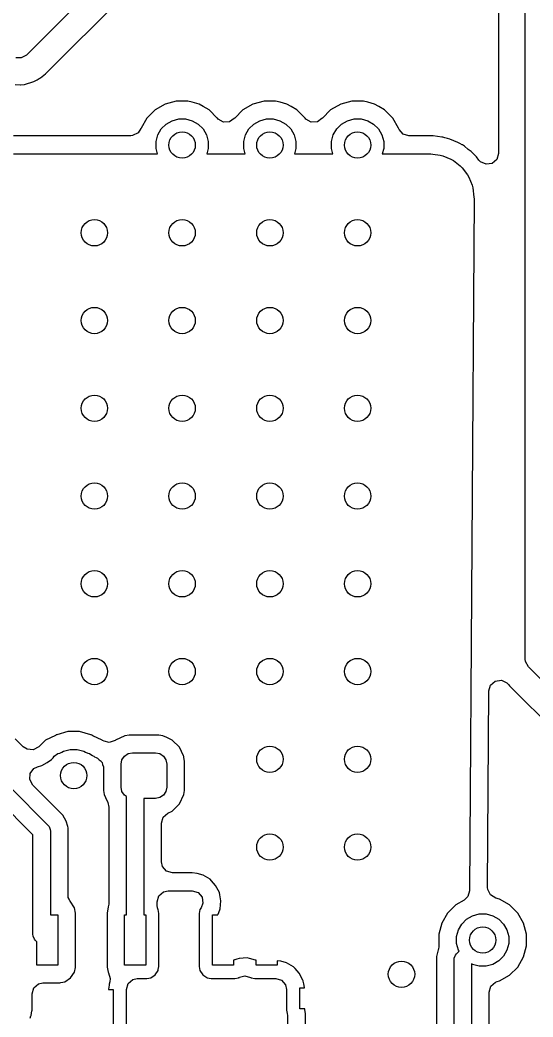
# Model space of a CAD drawing. Extents: x 2.65 to 6.49, y -4.64 to -1.62.
# Drawn here: x 3.3524 to 3.5826, y -2.7653 to -2.3179 of the extents above; entities that cross this region are included whole.
import ezdxf

# ---------------------------------------------------------------- set-up
doc = ezdxf.new("R2010")
doc.units = 0
doc.header["$MEASUREMENT"] = 0
doc.layers.add('BLACK', color=7, linetype='CONTINUOUS')

msp = doc.modelspace()

# ---------------------------------------------------------------- linework, layer by layer
at = {"layer": 'BLACK', "linetype": 'CONTINUOUS'}
for p, q in [((3.56711, -2.13155), (3.56711, -2.37781)), ((3.57913, -2.60467), (3.57913, -2.23183)), ((3.41981, -2.26917), (3.35533, -2.33364)), ((3.36384, -2.34215), (3.42832, -2.27767)), ((3.35292, -2.33496), (3.35062, -2.33491)), ((3.35533, -2.33364), (3.35292, -2.33496)), ((3.3611, -2.3442), (3.36161, -2.34382)), ((3.36161, -2.34382), (3.36384, -2.34215)), ((3.36384, -2.34215), (3.36384, -2.34215)), ((3.35033, -2.34693), (3.35252, -2.34698)), ((3.35252, -2.34698), (3.35263, -2.34699)), ((3.35263, -2.34699), (3.35448, -2.34689)), ((3.35263, -2.34699), (3.35263, -2.34699)), ((3.35263, -2.34699), (3.35263, -2.34699)), ((3.35448, -2.34689), (3.35868, -2.34552)), ((3.35868, -2.34552), (3.35873, -2.34549)), ((3.35873, -2.34549), (3.36015, -2.34472)), ((3.36015, -2.34472), (3.3611, -2.3442)), ((3.41759, -2.35565), (3.4131, -2.35825)), ((3.4226, -2.35431), (3.41759, -2.35565)), ((3.42779, -2.35431), (3.4226, -2.35431)), ((3.42976, -2.35484), (3.42779, -2.35431)), ((3.4328, -2.35565), (3.42976, -2.35484)), ((3.43468, -2.35674), (3.4328, -2.35565)), ((3.4373, -2.35825), (3.43468, -2.35674)), ((3.45696, -2.35565), (3.45247, -2.35825)), ((3.46197, -2.35431), (3.45696, -2.35565)), ((3.46716, -2.35431), (3.46197, -2.35431)), ((3.46913, -2.35484), (3.46716, -2.35431)), ((3.47217, -2.35565), (3.46913, -2.35484)), ((3.47405, -2.35674), (3.47217, -2.35565)), ((3.47667, -2.35825), (3.47405, -2.35674)), ((3.49633, -2.35565), (3.49184, -2.35825)), ((3.50134, -2.35431), (3.49633, -2.35565)), ((3.50653, -2.35431), (3.50134, -2.35431)), ((3.5085, -2.35484), (3.50653, -2.35431)), ((3.51154, -2.35565), (3.5085, -2.35484)), ((3.51342, -2.35674), (3.51154, -2.35565)), ((3.51604, -2.35825), (3.51342, -2.35674)), ((3.40943, -2.36192), (3.40684, -2.36641)), ((3.4131, -2.35825), (3.40943, -2.36192)), ((3.40943, -2.36192), (3.40943, -2.36192)), ((3.4131, -2.35825), (3.4131, -2.35825)), ((3.44096, -2.36192), (3.4373, -2.35825)), ((3.4373, -2.35825), (3.4373, -2.35825)), ((3.44101, -2.36197), (3.44096, -2.36192)), ((3.44139, -2.36241), (3.44101, -2.36197)), ((3.4487, -2.36201), (3.44857, -2.36214)), ((3.44875, -2.36197), (3.4487, -2.36201)), ((3.4488, -2.36192), (3.44875, -2.36197)), ((3.45247, -2.35825), (3.4488, -2.36192)), ((3.45247, -2.35825), (3.45247, -2.35825)), ((3.48033, -2.36192), (3.47667, -2.35825)), ((3.47667, -2.35825), (3.47667, -2.35825)), ((3.48038, -2.36197), (3.48033, -2.36192)), ((3.48076, -2.36241), (3.48038, -2.36197)), ((3.48807, -2.36201), (3.48794, -2.36214)), ((3.48812, -2.36197), (3.48807, -2.36201)), ((3.48817, -2.36192), (3.48812, -2.36197)), ((3.49184, -2.35825), (3.48817, -2.36192)), ((3.49184, -2.35825), (3.49184, -2.35825)), ((3.5197, -2.36192), (3.51604, -2.35825)), ((3.5223, -2.36641), (3.5197, -2.36192)), ((3.40684, -2.36641), (3.40671, -2.36671)), ((3.41583, -2.36683), (3.41801, -2.36465)), ((3.41801, -2.36465), (3.42068, -2.3631)), ((3.42068, -2.3631), (3.42366, -2.36231)), ((3.42366, -2.36231), (3.42674, -2.36231)), ((3.42674, -2.36231), (3.42972, -2.3631)), ((3.42972, -2.3631), (3.43239, -2.36465)), ((3.43239, -2.36465), (3.43457, -2.36683)), ((3.44379, -2.36376), (3.44139, -2.36241)), ((3.44653, -2.3636), (3.44379, -2.36376)), ((3.44855, -2.36212), (3.44653, -2.3636)), ((3.44857, -2.36214), (3.44855, -2.36212)), ((3.4552, -2.36683), (3.45738, -2.36465)), ((3.45738, -2.36465), (3.46005, -2.3631)), ((3.46005, -2.3631), (3.46303, -2.36231)), ((3.46303, -2.36231), (3.46611, -2.36231)), ((3.46611, -2.36231), (3.46909, -2.3631)), ((3.46909, -2.3631), (3.47176, -2.36465)), ((3.47176, -2.36465), (3.47394, -2.36683)), ((3.48316, -2.36376), (3.48076, -2.36241)), ((3.4859, -2.3636), (3.48316, -2.36376)), ((3.48792, -2.36212), (3.4859, -2.3636)), ((3.48794, -2.36214), (3.48792, -2.36212)), ((3.49457, -2.36683), (3.49675, -2.36465)), ((3.49675, -2.36465), (3.49942, -2.3631)), ((3.49942, -2.3631), (3.5024, -2.36231)), ((3.5024, -2.36231), (3.50548, -2.36231)), ((3.50548, -2.36231), (3.50846, -2.3631)), ((3.50846, -2.3631), (3.51113, -2.36465)), ((3.51113, -2.36465), (3.51331, -2.36683)), ((3.52241, -2.36669), (3.5223, -2.36641)), ((3.5223, -2.36641), (3.5223, -2.36641)), ((3.40216, -2.36986), (3.34952, -2.36986)), ((3.40297, -2.36979), (3.40216, -2.36986)), ((3.40545, -2.36859), (3.40297, -2.36979)), ((3.40662, -2.36667), (3.40545, -2.36859)), ((3.40671, -2.36671), (3.40662, -2.36667)), ((3.41349, -2.37247), (3.41428, -2.3695)), ((3.41428, -2.3695), (3.41583, -2.36683)), ((3.43457, -2.36683), (3.43611, -2.3695)), ((3.43611, -2.3695), (3.43691, -2.37247)), ((3.45286, -2.37247), (3.45365, -2.3695)), ((3.45365, -2.3695), (3.4552, -2.36683)), ((3.47394, -2.36683), (3.47548, -2.3695)), ((3.47548, -2.3695), (3.47628, -2.37247)), ((3.49223, -2.37247), (3.49303, -2.3695)), ((3.49303, -2.3695), (3.49457, -2.36683)), ((3.51331, -2.36683), (3.51485, -2.3695)), ((3.51485, -2.3695), (3.51565, -2.37247)), ((3.52253, -2.36701), (3.52241, -2.36669)), ((3.52433, -2.36909), (3.52253, -2.36701)), ((3.52697, -2.36986), (3.52433, -2.36909)), ((3.53617, -2.36986), (3.52697, -2.36986)), ((3.53618, -2.36986), (3.53617, -2.36986)), ((3.53617, -2.36986), (3.53617, -2.36986)), ((3.5367, -2.36988), (3.53618, -2.36986)), ((3.53718, -2.36991), (3.5367, -2.36988)), ((3.53734, -2.36992), (3.53718, -2.36991)), ((3.5375, -2.36994), (3.53734, -2.36992)), ((3.53787, -2.36997), (3.5375, -2.36994)), ((3.54169, -2.37048), (3.53787, -2.36997)), ((3.54202, -2.37052), (3.54169, -2.37048)), ((3.54223, -2.37057), (3.54202, -2.37052)), ((3.54306, -2.37073), (3.54223, -2.37057)), ((3.5443, -2.37106), (3.54306, -2.37073)), ((3.41349, -2.37556), (3.41349, -2.37247)), ((3.43691, -2.37247), (3.43691, -2.37556)), ((3.45286, -2.37556), (3.45286, -2.37247)), ((3.47628, -2.37247), (3.47628, -2.37556)), ((3.49223, -2.37556), (3.49223, -2.37247)), ((3.51565, -2.37247), (3.51565, -2.37556)), ((3.54531, -2.37141), (3.5443, -2.37106)), ((3.54888, -2.37289), (3.54531, -2.37141)), ((3.54983, -2.37337), (3.54888, -2.37289)), ((3.55088, -2.37397), (3.54983, -2.37337)), ((3.54983, -2.37337), (3.54983, -2.37337)), ((3.55094, -2.37401), (3.55088, -2.37397)), ((3.55182, -2.3746), (3.55094, -2.37401)), ((3.5536, -2.37597), (3.55182, -2.3746)), ((3.55182, -2.3746), (3.55182, -2.3746)), ((3.34952, -2.37795), (3.41413, -2.37795)), ((3.41413, -2.37795), (3.41349, -2.37556)), ((3.43691, -2.37556), (3.43627, -2.37795)), ((3.43627, -2.37795), (3.4535, -2.37795)), ((3.4535, -2.37795), (3.45286, -2.37556)), ((3.47628, -2.37556), (3.47564, -2.37795)), ((3.47564, -2.37795), (3.49287, -2.37795)), ((3.49287, -2.37795), (3.49223, -2.37556)), ((3.51565, -2.37556), (3.51501, -2.37795)), ((3.51501, -2.37795), (3.53617, -2.37795)), ((3.53617, -2.37795), (3.5368, -2.37799)), ((3.5368, -2.37799), (3.53774, -2.37812)), ((3.53774, -2.37812), (3.54096, -2.37854)), ((3.54096, -2.37854), (3.5422, -2.37888)), ((3.5422, -2.37888), (3.54577, -2.38036)), ((3.55488, -2.37696), (3.5536, -2.37597)), ((3.55568, -2.37767), (3.55488, -2.37696)), ((3.55658, -2.37857), (3.55568, -2.37767)), ((3.55658, -2.37858), (3.55658, -2.37857)), ((3.55658, -2.37857), (3.55658, -2.37857)), ((3.55728, -2.37938), (3.55658, -2.37858)), ((3.55834, -2.38077), (3.55728, -2.37938)), ((3.55728, -2.37938), (3.55728, -2.37938)), ((3.56711, -2.37781), (3.56633, -2.38045)), ((3.54577, -2.38036), (3.54688, -2.38101)), ((3.54688, -2.38101), (3.54994, -2.38337)), ((3.54994, -2.38337), (3.55084, -2.38428)), ((3.55084, -2.38428), (3.55319, -2.38736)), ((3.55903, -2.3815), (3.55834, -2.38077)), ((3.56153, -2.38264), (3.55903, -2.3815)), ((3.56425, -2.38225), (3.56153, -2.38264)), ((3.56633, -2.38045), (3.56425, -2.38225)), ((3.55319, -2.38736), (3.55382, -2.38847)), ((3.55382, -2.38847), (3.55528, -2.39205)), ((3.55528, -2.39205), (3.55561, -2.39329)), ((3.55561, -2.39329), (3.55613, -2.39745)), ((3.55613, -2.39745), (3.55617, -2.39809)), ((3.55617, -2.39809), (3.55416, -2.70857)), ((3.57925, -2.60571), (3.57913, -2.60467)), ((3.58056, -2.60812), (3.57925, -2.60571)), ((3.61865, -2.64621), (3.58056, -2.60812)), ((3.56283, -2.61893), (3.56362, -2.6163)), ((3.56362, -2.6163), (3.56571, -2.61451)), ((3.56571, -2.61451), (3.56844, -2.61414)), ((3.56844, -2.61414), (3.57093, -2.6153)), ((3.57093, -2.6153), (3.57162, -2.61604)), ((3.57162, -2.61604), (3.57206, -2.61663)), ((3.57206, -2.61663), (3.57206, -2.61663)), ((3.57206, -2.61663), (3.57206, -2.61663)), ((3.57206, -2.61663), (3.60288, -2.64745)), ((3.56226, -2.70713), (3.56283, -2.61893)), ((3.36835, -2.6389), (3.36388, -2.64099)), ((3.36873, -2.6387), (3.36835, -2.6389)), ((3.36897, -2.63857), (3.36873, -2.6387)), ((3.37398, -2.63722), (3.36897, -2.63857)), ((3.36897, -2.63857), (3.36897, -2.63857)), ((3.37917, -2.63722), (3.37398, -2.63722)), ((3.38418, -2.63857), (3.37917, -2.63722)), ((3.38442, -2.6387), (3.38418, -2.63857)), ((3.38418, -2.63857), (3.38418, -2.63857)), ((3.38469, -2.63885), (3.38442, -2.6387)), ((3.3847, -2.63886), (3.38469, -2.63885)), ((3.38509, -2.63905), (3.3847, -2.63886)), ((3.38511, -2.63905), (3.38509, -2.63905)), ((3.38927, -2.64099), (3.38511, -2.63905)), ((3.39953, -2.63905), (3.39537, -2.64099)), ((3.40143, -2.6388), (3.39953, -2.63905)), ((3.39953, -2.63905), (3.39953, -2.63905)), ((3.41471, -2.6388), (3.40143, -2.6388)), ((3.40143, -2.6388), (3.40143, -2.6388)), ((3.41661, -2.63905), (3.41471, -2.6388)), ((3.41471, -2.6388), (3.41471, -2.6388)), ((3.41827, -2.63982), (3.41661, -2.63905)), ((3.41661, -2.63905), (3.41661, -2.63905)), ((3.35394, -2.64402), (3.35037, -2.64045)), ((3.36388, -2.64099), (3.36085, -2.64402)), ((3.3895, -2.64122), (3.38927, -2.64099)), ((3.39017, -2.64155), (3.3895, -2.64122)), ((3.39252, -2.64204), (3.39017, -2.64155)), ((3.39512, -2.64116), (3.39252, -2.64204)), ((3.39537, -2.64099), (3.39512, -2.64116)), ((3.42077, -2.64099), (3.41827, -2.63982)), ((3.42401, -2.64423), (3.42077, -2.64099)), ((3.35569, -2.64514), (3.35394, -2.64402)), ((3.35843, -2.64534), (3.35569, -2.64514)), ((3.36085, -2.64402), (3.35843, -2.64534)), ((3.36728, -2.64903), (3.36784, -2.64819)), ((3.36784, -2.64819), (3.3695, -2.64708)), ((3.3695, -2.64708), (3.37029, -2.64692)), ((3.37029, -2.64692), (3.37129, -2.64646)), ((3.37129, -2.64646), (3.37205, -2.64602)), ((3.37205, -2.64602), (3.37503, -2.64522)), ((3.37503, -2.64522), (3.37812, -2.64522)), ((3.37812, -2.64522), (3.38109, -2.64602)), ((3.38109, -2.64602), (3.38186, -2.64646)), ((3.38186, -2.64646), (3.38286, -2.64692)), ((3.38286, -2.64692), (3.38365, -2.64708)), ((3.38365, -2.64708), (3.3847, -2.64778)), ((3.3847, -2.64778), (3.38504, -2.64794)), ((3.38504, -2.64794), (3.38521, -2.64802)), ((3.38521, -2.64802), (3.38552, -2.64819)), ((3.38552, -2.64819), (3.38593, -2.64848)), ((3.39822, -2.64985), (3.39933, -2.64819)), ((3.39933, -2.64819), (3.40099, -2.64708)), ((3.40099, -2.64708), (3.40295, -2.64669)), ((3.40295, -2.64669), (3.41319, -2.64669)), ((3.41319, -2.64669), (3.41515, -2.64708)), ((3.41515, -2.64708), (3.41681, -2.64819)), ((3.41681, -2.64819), (3.41792, -2.64985)), ((3.42578, -2.64802), (3.42401, -2.64423)), ((3.42595, -2.64839), (3.42578, -2.64802)), ((3.36029, -2.65301), (3.36231, -2.65244)), ((3.36231, -2.65244), (3.36472, -2.65112)), ((3.36472, -2.65112), (3.36657, -2.64974)), ((3.36657, -2.64974), (3.36728, -2.64903)), ((3.38593, -2.64848), (3.3866, -2.6488)), ((3.3866, -2.6488), (3.38698, -2.64894)), ((3.38698, -2.64894), (3.38729, -2.6491)), ((3.38729, -2.6491), (3.38805, -2.64982)), ((3.38805, -2.64982), (3.3889, -2.65042)), ((3.3889, -2.65042), (3.38903, -2.65075)), ((3.38903, -2.65075), (3.38929, -2.651)), ((3.38929, -2.651), (3.38953, -2.65201)), ((3.38953, -2.65201), (3.38992, -2.65297)), ((3.39783, -2.65181), (3.39822, -2.64985)), ((3.39783, -2.66205), (3.39783, -2.65181)), ((3.41792, -2.64985), (3.41831, -2.65181)), ((3.41831, -2.65181), (3.41831, -2.66205)), ((3.42616, -2.64996), (3.42595, -2.64839)), ((3.42595, -2.64839), (3.42595, -2.64839)), ((3.4262, -2.65029), (3.42616, -2.64996)), ((3.4262, -2.66357), (3.4262, -2.65029)), ((3.35685, -2.65875), (3.35704, -2.656)), ((3.35704, -2.656), (3.35869, -2.6538)), ((3.35869, -2.6538), (3.36029, -2.65301)), ((3.38992, -2.65297), (3.38994, -2.65344)), ((3.38994, -2.65344), (3.38994, -2.66357)), ((3.35817, -2.66116), (3.35685, -2.65875)), ((3.37167, -2.67466), (3.35817, -2.66116)), ((3.34803, -2.66219), (3.36499, -2.67915)), ((3.38994, -2.66357), (3.39019, -2.66547)), ((3.39019, -2.66547), (3.39077, -2.66671)), ((3.39822, -2.66401), (3.39783, -2.66205)), ((3.39933, -2.66567), (3.39822, -2.66401)), ((3.4002, -2.66624), (3.39933, -2.66567)), ((3.4002, -2.71939), (3.4002, -2.66624)), ((3.41681, -2.66567), (3.41515, -2.66678)), ((3.41792, -2.66401), (3.41681, -2.66567)), ((3.41831, -2.66205), (3.41792, -2.66401)), ((3.42401, -2.66963), (3.42595, -2.66547)), ((3.42595, -2.66547), (3.4262, -2.66357)), ((3.35827, -2.68356), (3.34246, -2.66776)), ((3.39077, -2.66671), (3.39185, -2.66902)), ((3.39185, -2.66902), (3.3923, -2.67108)), ((3.41319, -2.66717), (3.40807, -2.66717)), ((3.40807, -2.66717), (3.40807, -2.71939)), ((3.41515, -2.66678), (3.41319, -2.66717)), ((3.42077, -2.67287), (3.42401, -2.66963)), ((3.37323, -2.67736), (3.37167, -2.67466)), ((3.3923, -2.67108), (3.3923, -2.71454)), ((3.41674, -2.67558), (3.41878, -2.6738)), ((3.41878, -2.6738), (3.42077, -2.67287)), ((3.36499, -2.67915), (3.36548, -2.67974)), ((3.37388, -2.67978), (3.37323, -2.67736)), ((3.37323, -2.67736), (3.37323, -2.67736)), ((3.37323, -2.67736), (3.37323, -2.67736)), ((3.41596, -2.67822), (3.41674, -2.67558)), ((3.41596, -2.69569), (3.41596, -2.67822)), ((3.35827, -2.72815), (3.35827, -2.68356)), ((3.36548, -2.67974), (3.36604, -2.6811)), ((3.36604, -2.6811), (3.36607, -2.68116)), ((3.36607, -2.68116), (3.36614, -2.68193)), ((3.36614, -2.68193), (3.36614, -2.71939)), ((3.37404, -2.68037), (3.37388, -2.67978)), ((3.37388, -2.67978), (3.37388, -2.67978)), ((3.37404, -2.71053), (3.37404, -2.68037)), ((3.41641, -2.69772), (3.41596, -2.69569)), ((3.41821, -2.6998), (3.41641, -2.69772)), ((3.42085, -2.70057), (3.41821, -2.6998)), ((3.42969, -2.70057), (3.42085, -2.70057)), ((3.43197, -2.7009), (3.42969, -2.70057)), ((3.43461, -2.70167), (3.43197, -2.7009)), ((3.43775, -2.70343), (3.43461, -2.70167)), ((3.43844, -2.70414), (3.43775, -2.70343)), ((3.44024, -2.70622), (3.43844, -2.70414)), ((3.43844, -2.70414), (3.43844, -2.70414)), ((3.44194, -2.7094), (3.44024, -2.70622)), ((3.44024, -2.70622), (3.44024, -2.70622)), ((3.44024, -2.70622), (3.44024, -2.70622)), ((3.37415, -2.71157), (3.37404, -2.71053)), ((3.414, -2.71354), (3.41477, -2.71091)), ((3.41477, -2.71091), (3.41685, -2.7091)), ((3.41685, -2.7091), (3.41888, -2.70866)), ((3.41888, -2.70866), (3.42969, -2.70866)), ((3.42969, -2.70866), (3.43233, -2.70944)), ((3.43233, -2.70944), (3.43413, -2.71152)), ((3.44214, -2.71036), (3.44194, -2.7094)), ((3.44253, -2.71309), (3.44214, -2.71036)), ((3.55416, -2.70857), (3.55337, -2.71121)), ((3.56233, -2.70797), (3.56226, -2.70713)), ((3.56353, -2.71045), (3.56233, -2.70797)), ((3.56588, -2.71188), (3.56353, -2.71045)), ((3.37455, -2.71231), (3.37415, -2.71157)), ((3.37478, -2.71312), (3.37455, -2.71231)), ((3.37495, -2.71327), (3.37478, -2.71312)), ((3.37491, -2.7133), (3.37495, -2.71327)), ((3.37692, -2.71631), (3.37491, -2.7133)), ((3.3923, -2.7146), (3.39205, -2.71583)), ((3.3923, -2.71454), (3.39229, -2.71457)), ((3.39229, -2.71457), (3.3923, -2.7146)), ((3.414, -2.71504), (3.414, -2.71354)), ((3.41419, -2.71641), (3.414, -2.71504)), ((3.43452, -2.71424), (3.43375, -2.71626)), ((3.43413, -2.71152), (3.43452, -2.71424)), ((3.44223, -2.71668), (3.44253, -2.71309)), ((3.54794, -2.71495), (3.54427, -2.71862)), ((3.55172, -2.71277), (3.54794, -2.71495)), ((3.54794, -2.71495), (3.54794, -2.71495)), ((3.55337, -2.71121), (3.55172, -2.71277)), ((3.56765, -2.71235), (3.56588, -2.71188)), ((3.57214, -2.71495), (3.56765, -2.71235)), ((3.57581, -2.71862), (3.57214, -2.71495)), ((3.36614, -2.71939), (3.36949, -2.71939)), ((3.36949, -2.71939), (3.36949, -2.74203)), ((3.37738, -2.71861), (3.37692, -2.71631)), ((3.37692, -2.71631), (3.37692, -2.71631)), ((3.37738, -2.74281), (3.37738, -2.71861)), ((3.37738, -2.71861), (3.37738, -2.71861)), ((3.37738, -2.71861), (3.37738, -2.71861)), ((3.39207, -2.71584), (3.39152, -2.71861)), ((3.39152, -2.71861), (3.39152, -2.74281)), ((3.39205, -2.71583), (3.39207, -2.71584)), ((3.39941, -2.74203), (3.39941, -2.71939)), ((3.39941, -2.71939), (3.4002, -2.71939)), ((3.40807, -2.71939), (3.40886, -2.71939)), ((3.40886, -2.71939), (3.40886, -2.74203)), ((3.4143, -2.71658), (3.41419, -2.71641)), ((3.41437, -2.7169), (3.4143, -2.71658)), ((3.41444, -2.71708), (3.41437, -2.7169)), ((3.41478, -2.71881), (3.41444, -2.71708)), ((3.41478, -2.74261), (3.41478, -2.71881)), ((3.4332, -2.71708), (3.43285, -2.71881)), ((3.43285, -2.71881), (3.43285, -2.71881)), ((3.43285, -2.71881), (3.43285, -2.74261)), ((3.43375, -2.71626), (3.4332, -2.71708)), ((3.4332, -2.71708), (3.4332, -2.71708)), ((3.43878, -2.74203), (3.43878, -2.71939)), ((3.43878, -2.71939), (3.44124, -2.71939)), ((3.44124, -2.71939), (3.44127, -2.71924)), ((3.44127, -2.71924), (3.4413, -2.71915)), ((3.4413, -2.71915), (3.44207, -2.71713)), ((3.44207, -2.71713), (3.44223, -2.71668)), ((3.54427, -2.71862), (3.54168, -2.72311)), ((3.54427, -2.71862), (3.54427, -2.71862)), ((3.55285, -2.72134), (3.55552, -2.7198)), ((3.55552, -2.7198), (3.5585, -2.719)), ((3.5585, -2.719), (3.56158, -2.719)), ((3.56158, -2.719), (3.56456, -2.7198)), ((3.56456, -2.7198), (3.56723, -2.72134)), ((3.5784, -2.72311), (3.57581, -2.71862)), ((3.54168, -2.72311), (3.54034, -2.72812)), ((3.54913, -2.72619), (3.55067, -2.72352)), ((3.55067, -2.72352), (3.55285, -2.72134)), ((3.56723, -2.72134), (3.56941, -2.72352)), ((3.56941, -2.72352), (3.57095, -2.72619)), ((3.57975, -2.72812), (3.5784, -2.72311)), ((3.35834, -2.72892), (3.35827, -2.72815)), ((3.54034, -2.72812), (3.54034, -2.73358)), ((3.54833, -2.72917), (3.54913, -2.72619)), ((3.57095, -2.72619), (3.57175, -2.72917)), ((3.57975, -2.73331), (3.57975, -2.72812)), ((3.35893, -2.73034), (3.35834, -2.72892)), ((3.35942, -2.73093), (3.35893, -2.73034)), ((3.36004, -2.73155), (3.35942, -2.73093)), ((3.36004, -2.74203), (3.36004, -2.73155)), ((3.54833, -2.73226), (3.54833, -2.72917)), ((3.54913, -2.73523), (3.54833, -2.73226)), ((3.57175, -2.73226), (3.57095, -2.73523)), ((3.57175, -2.72917), (3.57175, -2.73226)), ((3.5784, -2.73832), (3.57975, -2.73331)), ((3.54012, -2.73505), (3.53931, -2.73806)), ((3.54017, -2.73485), (3.54012, -2.73505)), ((3.54012, -2.73505), (3.54012, -2.73505)), ((3.54034, -2.73358), (3.54017, -2.73485)), ((3.54728, -2.73885), (3.54787, -2.73743)), ((3.54787, -2.73743), (3.54836, -2.73683)), ((3.54836, -2.73683), (3.54943, -2.73576)), ((3.54943, -2.73576), (3.54913, -2.73523)), ((3.57095, -2.73523), (3.56941, -2.7379)), ((3.36949, -2.74203), (3.36004, -2.74203)), ((3.40886, -2.74203), (3.39941, -2.74203)), ((3.44823, -2.74203), (3.43878, -2.74203)), ((3.44873, -2.73966), (3.44823, -2.73974)), ((3.44823, -2.73974), (3.44823, -2.74203)), ((3.44875, -2.73965), (3.44873, -2.73966)), ((3.44881, -2.73964), (3.44875, -2.73965)), ((3.44972, -2.73935), (3.44881, -2.73964)), ((3.45084, -2.739), (3.44972, -2.73935)), ((3.45443, -2.73872), (3.45084, -2.739)), ((3.4554, -2.73892), (3.45443, -2.73872)), ((3.45819, -2.73969), (3.4554, -2.73892)), ((3.45846, -2.73972), (3.45819, -2.73969)), ((3.45846, -2.74203), (3.45846, -2.73972)), ((3.46791, -2.74203), (3.45846, -2.74203)), ((3.46944, -2.74019), (3.46791, -2.73997)), ((3.46791, -2.73997), (3.46791, -2.74203)), ((3.47208, -2.74097), (3.46944, -2.74019)), ((3.46944, -2.74019), (3.46944, -2.74019)), ((3.46944, -2.74019), (3.46944, -2.74019)), ((3.47208, -2.74097), (3.47208, -2.74097)), ((3.47523, -2.74272), (3.47208, -2.74097)), ((3.53931, -2.73806), (3.53931, -2.73806)), ((3.53931, -2.73806), (3.53931, -2.8453)), ((3.5472, -2.73962), (3.54728, -2.73885)), ((3.5472, -2.90744), (3.5472, -2.73962)), ((3.55552, -2.74163), (3.55508, -2.74137)), ((3.55508, -2.74137), (3.55508, -2.90581)), ((3.5585, -2.74242), (3.55552, -2.74163)), ((3.56456, -2.74163), (3.56158, -2.74242)), ((3.56723, -2.74009), (3.56456, -2.74163)), ((3.56941, -2.7379), (3.56723, -2.74009)), ((3.57581, -2.74281), (3.5784, -2.73832)), ((3.37518, -2.74772), (3.37692, -2.74511)), ((3.37692, -2.74511), (3.37733, -2.74306)), ((3.37692, -2.74511), (3.37692, -2.74511)), ((3.37692, -2.74511), (3.37692, -2.74511)), ((3.37733, -2.74306), (3.37738, -2.74281)), ((3.39152, -2.74281), (3.39197, -2.74511)), ((3.39197, -2.74511), (3.39197, -2.74511)), ((3.39197, -2.74511), (3.39215, -2.74537)), ((3.39215, -2.74537), (3.39297, -2.748)), ((3.41117, -2.74761), (3.41313, -2.7463)), ((3.41313, -2.7463), (3.41444, -2.74434)), ((3.41444, -2.74434), (3.41452, -2.74392)), ((3.41452, -2.74392), (3.41478, -2.74261)), ((3.43285, -2.74261), (3.43285, -2.74261)), ((3.43285, -2.74261), (3.43285, -2.74261)), ((3.43285, -2.74261), (3.4332, -2.74434)), ((3.4332, -2.74434), (3.4332, -2.74434)), ((3.4332, -2.74434), (3.43451, -2.7463)), ((3.43451, -2.7463), (3.43451, -2.7463)), ((3.43451, -2.7463), (3.43623, -2.74745)), ((3.45099, -2.74744), (3.45326, -2.74672)), ((3.45326, -2.74672), (3.45591, -2.74745)), ((3.47592, -2.74343), (3.47523, -2.74272)), ((3.47523, -2.74272), (3.47523, -2.74272)), ((3.47523, -2.74272), (3.47523, -2.74272)), ((3.47523, -2.74272), (3.47523, -2.74272)), ((3.47523, -2.74272), (3.47523, -2.74272)), ((3.47772, -2.74551), (3.47592, -2.74343)), ((3.47592, -2.74343), (3.47592, -2.74343)), ((3.47941, -2.74869), (3.47772, -2.74551)), ((3.56158, -2.74242), (3.5585, -2.74242)), ((3.56765, -2.74908), (3.57214, -2.74648)), ((3.57214, -2.74648), (3.57581, -2.74281)), ((3.35865, -2.75216), (3.36073, -2.75036)), ((3.36073, -2.75036), (3.36276, -2.74992)), ((3.36276, -2.74992), (3.37027, -2.74992)), ((3.37027, -2.74992), (3.37085, -2.74981)), ((3.37027, -2.74992), (3.37027, -2.74992)), ((3.37085, -2.74981), (3.37257, -2.74946)), ((3.37257, -2.74946), (3.37518, -2.74772)), ((3.37257, -2.74946), (3.37257, -2.74946)), ((3.37257, -2.74946), (3.37257, -2.74946)), ((3.3924, -2.7509), (3.39213, -2.75277)), ((3.39245, -2.75055), (3.3924, -2.7509)), ((3.39278, -2.74946), (3.39245, -2.75055)), ((3.39297, -2.748), (3.39278, -2.74946)), ((3.40022, -2.75283), (3.40099, -2.7502)), ((3.40099, -2.7502), (3.40307, -2.74839)), ((3.40307, -2.74839), (3.4051, -2.74795)), ((3.4051, -2.74795), (3.40944, -2.74795)), ((3.40944, -2.74795), (3.41117, -2.74761)), ((3.41117, -2.74761), (3.41117, -2.74761)), ((3.41117, -2.74761), (3.41117, -2.74761)), ((3.43623, -2.74745), (3.43647, -2.74761)), ((3.43647, -2.74761), (3.43647, -2.74761)), ((3.43647, -2.74761), (3.43647, -2.74761)), ((3.43647, -2.74761), (3.4382, -2.74795)), ((3.4382, -2.74795), (3.4382, -2.74795)), ((3.4382, -2.74795), (3.44881, -2.74795)), ((3.44881, -2.74795), (3.45054, -2.74761)), ((3.45054, -2.74761), (3.45063, -2.74755)), ((3.45054, -2.74761), (3.45054, -2.74761)), ((3.45054, -2.74761), (3.45054, -2.74761)), ((3.45063, -2.74755), (3.45087, -2.74747)), ((3.45087, -2.74747), (3.45098, -2.74742)), ((3.45098, -2.74742), (3.45099, -2.74744)), ((3.45591, -2.74745), (3.45606, -2.74754)), ((3.45606, -2.74754), (3.45615, -2.74761)), ((3.45615, -2.74761), (3.45615, -2.74761)), ((3.45615, -2.74761), (3.45615, -2.74761)), ((3.45615, -2.74761), (3.45788, -2.74795)), ((3.45788, -2.74795), (3.46717, -2.74795)), ((3.46717, -2.74795), (3.4698, -2.74873)), ((3.4698, -2.74873), (3.47161, -2.75081)), ((3.47161, -2.75081), (3.47205, -2.75283)), ((3.4795, -2.74905), (3.47941, -2.74869)), ((3.47951, -2.74909), (3.4795, -2.74905)), ((3.47978, -2.75033), (3.47951, -2.74909)), ((3.47995, -2.75111), (3.47978, -2.75033)), ((3.48006, -2.75209), (3.47995, -2.75111)), ((3.56375, -2.75144), (3.56583, -2.74963)), ((3.56583, -2.74963), (3.56659, -2.74936)), ((3.56659, -2.74936), (3.56765, -2.74908)), ((3.35787, -2.7548), (3.35865, -2.75216)), ((3.35787, -2.76231), (3.35787, -2.7548)), ((3.39213, -2.75277), (3.39213, -2.75283)), ((3.39213, -2.75283), (3.39213, -2.75287)), ((3.39213, -2.75287), (3.39429, -2.75287)), ((3.39429, -2.75287), (3.39429, -2.85917)), ((3.40022, -2.85921), (3.40022, -2.75283)), ((3.47205, -2.75283), (3.47205, -2.76212)), ((3.47797, -2.76154), (3.47797, -2.75209)), ((3.47797, -2.75209), (3.48006, -2.75209)), ((3.56297, -2.75408), (3.56375, -2.75144)), ((3.56297, -2.78949), (3.56297, -2.75408)), ((3.35735, -2.76479), (3.35742, -2.76462)), ((3.35742, -2.76462), (3.35784, -2.76249)), ((3.35784, -2.76249), (3.35787, -2.76231)), ((3.47205, -2.76212), (3.47235, -2.76363)), ((3.47235, -2.76363), (3.47244, -2.76458)), ((3.47244, -2.76458), (3.47244, -2.76873)), ((3.48021, -2.76154), (3.47797, -2.76154)), ((3.48023, -2.76179), (3.48021, -2.76154)), ((3.48028, -2.76205), (3.48023, -2.76179)), ((3.4804, -2.76283), (3.48028, -2.76205)), ((3.48049, -2.76379), (3.4804, -2.76283)), ((3.48053, -2.76458), (3.48049, -2.76379)), ((3.48053, -2.7687), (3.48053, -2.76458)), ((3.35705, -2.76579), (3.35735, -2.76479))]:
    msp.add_line(p, q, dxfattribs=at)
at = {"layer": 'BLACK'}
for centre in [(3.4252, -2.37402), (3.46457, -2.37402), (3.50394, -2.37402), (3.38583, -2.41339), (3.4252, -2.41339), (3.46457, -2.41339), (3.50394, -2.41339), (3.38583, -2.45276), (3.4252, -2.45276), (3.46457, -2.45276), (3.50394, -2.45276), (3.38583, -2.49213), (3.4252, -2.49213), (3.46457, -2.49213), (3.50394, -2.49213), (3.38583, -2.5315), (3.4252, -2.5315), (3.46457, -2.5315), (3.50394, -2.5315), (3.38583, -2.57087), (3.4252, -2.57087), (3.46457, -2.57087), (3.50394, -2.57087), (3.38583, -2.61024), (3.4252, -2.61024), (3.46457, -2.61024), (3.50394, -2.61024), (3.46457, -2.64961), (3.50394, -2.64961), (3.37657, -2.65693), (3.46457, -2.68898), (3.50394, -2.68898), (3.56004, -2.73071), (3.52362, -2.74606)]:
    msp.add_circle(centre, 0.00591, dxfattribs=at)

doc.saveas('drawing.dxf')
